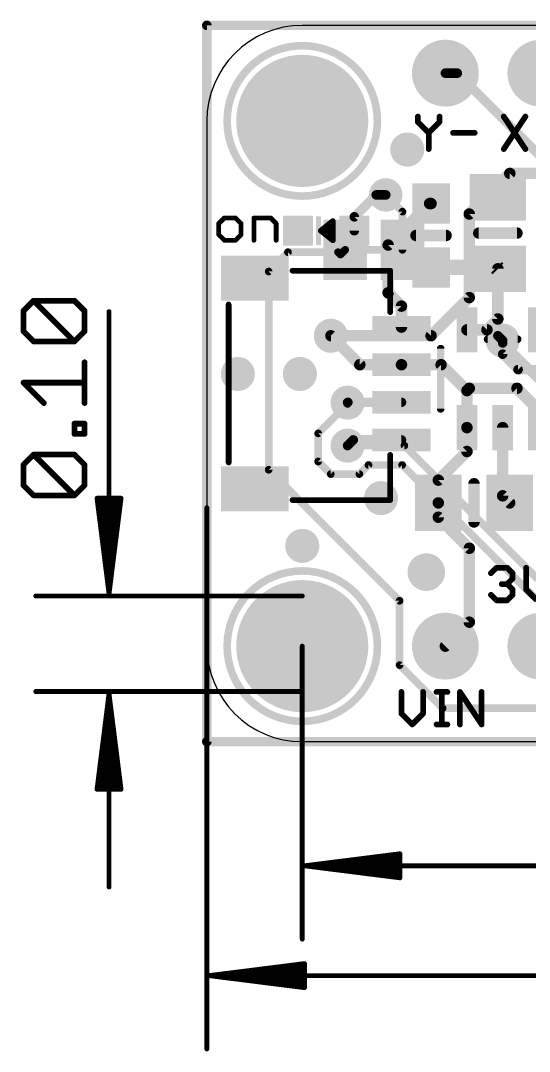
# Model space of a CAD drawing. Extents: x -5 to 35.5, y -8.2 to 19.2.
# Drawn here: x -4.96 to 8.59, y -8.24 to 19.18 of the extents above; entities that cross this region are included whole.
import ezdxf

# ---------------------------------------------------------------- set-up
doc = ezdxf.new("R2010")
doc.units = 0
for name, color, linetype in [('1', 12, 'CONTINUOUS'), ('16', 5, 'CONTINUOUS'), ('17', 110, 'CONTINUOUS'), ('18', 110, 'CONTINUOUS'), ('20', 53, 'CONTINUOUS'), ('21', 40, 'CONTINUOUS'), ('47', 253, 'CONTINUOUS')]:
    doc.layers.add(name, color=color, linetype=linetype)

# ---------------------------------------------------------------- blocks, each defined once
blk = doc.blocks.new('RECT')
blk.add_solid([(-0.5, -0.5), (0.5, -0.5), (-0.5, 0.5), (0.5, 0.5)])
blk = doc.blocks.new('PIE')
at = {"const_width": 0.5}
blk.add_lwpolyline([(0, -0.25, 1), (0, 0.25, 1), (0, -0.25)], format="xyb", dxfattribs=at)
blk = doc.blocks.new('ROUNDP')
at = {"const_width": 0.5}
blk.add_lwpolyline([(0, -0.25, 1), (0, 0.25, 1), (0, -0.25)], format="xyb", dxfattribs=at)
blk = doc.blocks.new('ROUNDV')
at = {"const_width": 0.5}
blk.add_lwpolyline([(0, -0.25, 1), (0, 0.25, 1), (0, -0.25)], format="xyb", dxfattribs=at)

msp = doc.modelspace()

# ---------------------------------------------------------------- linework, layer by layer
at = {"layer": '1'}
for points, const_width in [([(0, 19.05), (25.4, 19.05)], 0.254), ([(0, 0), (0, 19.05)], 0.254), ([(6.35, 17.78), (6.6675, 17.78)], 0.254), ([(10.16, 14.2875), (6.6675, 17.78)], 0.254), ([(4.5085, 14.5415), (3.925, 13.958)], 0.254), ([(4.5085, 14.5415), (4.7625, 14.5415)], 0.254), ([(5.93, 14.312), (4.826, 13.208)], 0.3048), ([(5.969, 14.312), (5.93, 14.312)], 0.3048), ([(3.925, 13.589), (3.925, 13.958)], 0.254), ([(4.826, 13.208), (4.826, 11.938)], 0.3048), ([(7.7105, 12.612), (5.969, 12.612)], 0.4064), ([(7.747, 12.5755), (7.7105, 12.612)], 0.4064), ([(7.747, 11.242), (7.747, 12.5755)], 0.3048), ([(7.747, 12.5755), (7.747, 10.795)], 0.254), ([(4.826, 11.938), (5.181, 11.583)], 0.3048), ([(5.181, 11.583), (5.181, 11.025)], 0.3048), ([(7.747, 11.242), (7.4571, 10.9521)], 0.3048), ([(6.924, 10.9521), (7.4571, 10.9521)], 0.3048), ([(4.072, 10.025), (3.302, 10.795)], 0.3048), ([(7.874, 10.668), (7.747, 10.795)], 0.254), ([(7.874, 10.3061), (7.874, 10.668)], 0.254), ([(8.2852, 9.8949), (7.874, 10.3061)], 0.254), ([(5.181, 10.025), (4.072, 10.025)], 0.3048), ([(5.181, 10.025), (6.236, 10.025)], 0.3048), ([(6.236, 10.025), (6.924, 9.337)], 0.3048), ([(8.8135, 9.8949), (8.2852, 9.8949)], 0.254), ([(6.985, 9.398), (6.924, 9.337)], 0.3048), ([(6.924, 9.337), (6.924, 8.3519)], 0.3048), ([(8.255, 9.398), (6.985, 9.398)], 0.3048), ([(8.824, 8.829), (8.255, 9.398)], 0.3048), ([(3.7545, 9.025), (3.7465, 9.017)], 0.254), ([(5.181, 9.025), (3.7545, 9.025)], 0.254), ([(6.924, 8.3519), (6.924, 7.7169)], 0.3048), ([(7.874, 8.3519), (7.874, 6.538)], 0.3048), ([(3.8975, 8.025), (3.7465, 7.874)], 0.254), ([(5.181, 8.025), (3.8975, 8.025)], 0.254), ([(6.924, 7.7169), (6.162, 6.9549)], 0.3048), ([(6.162, 6.9549), (6.162, 6.35)], 0.3048), ([(7.874, 6.538), (8.062, 6.35)], 0.3048), ([(6.162, 6.35), (6.162, 5.969)], 0.3048), ([(6.9875, 5.1435), (6.162, 5.969)], 0.3048), ([(6.9875, 5.1435), (6.9875, 3.1775)], 0.3048), ([(6.35, 2.54), (6.9875, 3.1775)], 0.3048), ([(25.4, 0), (0, 0)], 0.254)]:
    msp.add_lwpolyline(points, dxfattribs=dict(at, const_width=const_width))
for points, const_width in [([(0, 19.1135, 1), (0, 18.9865)], 0.127), ([(0.0635, 19.05, 1), (-0.0635, 19.05)], 0.127), ([(6.35, 17.8435, 1), (6.35, 17.7165)], 0.127), ([(6.7124, 17.8249, 1), (6.6226, 17.7351)], 0.127), ([(6.6675, 17.7165, 1), (6.6675, 17.8435)], 0.127), ([(4.5085, 14.605, 1), (4.5085, 14.478)], 0.127), ([(4.5534, 14.4966, 1), (4.4636, 14.5864)], 0.127), ([(4.7625, 14.478, 1), (4.7625, 14.605)], 0.127), ([(5.93, 14.3882, 1), (5.93, 14.2358)], 0.1524), ([(5.9839, 14.2581, 1), (5.8761, 14.3659)], 0.1524), ([(5.969, 14.2358, 1), (5.969, 14.3882)], 0.1524), ([(3.9885, 13.958, 1), (3.8615, 13.958)], 0.127), ([(3.8801, 14.0029, 1), (3.9699, 13.9131)], 0.127), ([(3.8615, 13.589, 1), (3.9885, 13.589)], 0.127), ([(4.9022, 13.208, 1), (4.7498, 13.208)], 0.1524), ([(4.7721, 13.2619, 1), (4.8799, 13.1541)], 0.1524), ([(5.969, 12.7136, 1), (5.969, 12.5104)], 0.2032), ([(7.7823, 12.6838, 1), (7.6387, 12.5402)], 0.2032), ([(7.6752, 12.5037, 1), (7.8188, 12.6473)], 0.2032), ([(7.8232, 12.5755, 1), (7.6708, 12.5755)], 0.1524), ([(7.7105, 12.5104, 1), (7.7105, 12.7136)], 0.2032), ([(7.8105, 12.5755, 1), (7.6835, 12.5755)], 0.127), ([(4.8799, 11.9919, 1), (4.7721, 11.8841)], 0.1524), ([(4.7498, 11.938, 1), (4.9022, 11.938)], 0.1524), ([(5.2572, 11.583, 1), (5.1048, 11.583)], 0.1524), ([(5.1271, 11.5291, 1), (5.2349, 11.6369)], 0.1524), ([(7.6708, 11.242, 1), (7.8232, 11.242)], 0.1524), ([(7.8009, 11.1881, 1), (7.6931, 11.2959)], 0.1524), ([(5.1048, 11.025, 1), (5.2572, 11.025)], 0.1524), ([(6.924, 11.0283, 1), (6.924, 10.8759)], 0.1524), ([(7.4032, 11.006, 1), (7.511, 10.8982)], 0.1524), ([(7.4571, 10.8759, 1), (7.4571, 11.0283)], 0.1524), ([(3.3559, 10.8489, 1), (3.2481, 10.7411)], 0.1524), ([(7.7919, 10.8399, 1), (7.7021, 10.7501)], 0.127), ([(7.6835, 10.795, 1), (7.8105, 10.795)], 0.127), ([(7.9375, 10.668, 1), (7.8105, 10.668)], 0.127), ([(7.8291, 10.6231, 1), (7.9189, 10.7129)], 0.127), ([(7.9189, 10.351, 1), (7.8291, 10.2612)], 0.127), ([(4.072, 10.1012, 1), (4.072, 9.9488)], 0.1524), ([(4.0181, 9.9711, 1), (4.1259, 10.0789)], 0.1524), ([(5.181, 10.1012, 1), (5.181, 9.9488)], 0.1524), ([(5.181, 9.9488, 1), (5.181, 10.1012)], 0.1524), ([(6.2899, 10.0789, 1), (6.1821, 9.9711)], 0.1524), ([(6.236, 9.9488, 1), (6.236, 10.1012)], 0.1524), ([(7.8105, 10.3061, 1), (7.9375, 10.3061)], 0.127), ([(8.2852, 9.9584, 1), (8.2852, 9.8314)], 0.127), ([(8.2403, 9.85, 1), (8.3301, 9.9398)], 0.127), ([(7.0002, 9.337, 1), (6.8478, 9.337)], 0.1524), ([(6.8701, 9.3909, 1), (6.9779, 9.2831)], 0.1524), ([(6.8701, 9.2831, 1), (6.9779, 9.3909)], 0.1524), ([(6.985, 9.4742, 1), (6.985, 9.3218)], 0.1524), ([(7.0389, 9.3441, 1), (6.9311, 9.4519)], 0.1524), ([(8.3089, 9.4519, 1), (8.2011, 9.3441)], 0.1524), ([(8.255, 9.3218, 1), (8.255, 9.4742)], 0.1524), ([(3.7016, 9.0619, 1), (3.7914, 8.9721)], 0.127), ([(3.7545, 9.0885, 1), (3.7545, 8.9615)], 0.127), ([(3.7994, 8.9801, 1), (3.7096, 9.0699)], 0.127), ([(5.181, 8.9615, 1), (5.181, 9.0885)], 0.127), ([(7.0002, 8.3519, 1), (6.8478, 8.3519)], 0.1524), ([(7.9502, 8.3519, 1), (7.7978, 8.3519)], 0.1524), ([(6.8478, 8.3519, 1), (7.0002, 8.3519)], 0.1524), ([(3.7016, 7.9189, 1), (3.7914, 7.8291)], 0.127), ([(3.8975, 8.0885, 1), (3.8975, 7.9615)], 0.127), ([(3.9424, 7.9801, 1), (3.8526, 8.0699)], 0.127), ([(5.181, 7.9615, 1), (5.181, 8.0885)], 0.127), ([(6.8478, 7.7169, 1), (7.0002, 7.7169)], 0.1524), ([(6.9779, 7.663, 1), (6.8701, 7.7708)], 0.1524), ([(6.2382, 6.9549, 1), (6.0858, 6.9549)], 0.1524), ([(6.1081, 7.0088, 1), (6.2159, 6.901)], 0.1524), ([(7.9279, 6.5919, 1), (7.8201, 6.4841)], 0.1524), ([(7.7978, 6.538, 1), (7.9502, 6.538)], 0.1524), ([(6.2382, 6.35, 1), (6.0858, 6.35)], 0.1524), ([(6.0858, 6.35, 1), (6.2382, 6.35)], 0.1524), ([(8.0081, 6.2961, 1), (8.1159, 6.4039)], 0.1524), ([(6.2159, 6.0229, 1), (6.1081, 5.9151)], 0.1524), ([(6.0858, 5.969, 1), (6.2382, 5.969)], 0.1524), ([(7.0637, 5.1435, 1), (6.9113, 5.1435)], 0.1524), ([(6.9336, 5.0896, 1), (7.0414, 5.1974)], 0.1524), ([(7.0414, 3.1236, 1), (6.9336, 3.2314)], 0.1524), ([(6.9113, 3.1775, 1), (7.0637, 3.1775)], 0.1524), ([(6.2961, 2.5939, 1), (6.4039, 2.4861)], 0.1524), ([(0, 0.0635, 1), (0, -0.0635)], 0.127), ([(-0.0635, 0, 1), (0.0635, 0)], 0.127)]:
    msp.add_lwpolyline(points, format="xyb", dxfattribs=dict(at, const_width=const_width))
at = {"layer": '16'}
for points, const_width in [([(0, 19.05), (25.4, 19.05)], 0.254), ([(0, 0), (0, 19.05)], 0.254), ([(8.0645, 15.113), (6.985, 14.0335)], 0.3048), ([(18.7317, 15.113), (8.0645, 15.113)], 0.3048), ([(4.7625, 14.5415), (5.207, 14.097)], 0.2032), ([(5.207, 14.097), (5.207, 13.081)], 0.2032), ([(6.985, 14.0335), (6.985, 11.811)], 0.3048), ([(3.683, 13.081), (3.556, 12.954)], 0.2032), ([(1.647, 12.5055), (2.159, 13.0175)], 0.2032), ([(2.159, 13.0175), (3.4925, 13.0175)], 0.2032), ([(3.4925, 13.0175), (3.556, 12.954)], 0.2032), ([(1.647, 7.2314), (1.647, 12.5055)], 0.2032), ([(6.985, 11.811), (5.969, 10.795)], 0.3048), ([(5.969, 10.795), (3.302, 10.795)], 0.3048), ([(7.874, 10.668), (7.874, 10.6045)], 0.254), ([(9.271, 9.2075), (7.874, 10.6045)], 0.254), ([(3.7465, 8.9819), (2.9631, 8.1985)], 0.2032), ([(3.7465, 9.017), (3.7465, 8.9819)], 0.2032), ([(2.9631, 8.1985), (2.9631, 7.4509)], 0.2032), ([(3.7465, 7.874), (5.2578, 7.874)], 0.2032), ([(8.8138, 4.318), (5.2578, 7.874)], 0.2032), ([(2.9631, 7.4509), (3.298, 7.116)], 0.2032), ([(4.0605, 7.116), (4.3025, 7.358)], 0.2032), ([(4.3025, 7.358), (5.199, 7.358)], 0.2032), ([(5.199, 7.358), (8.6995, 3.8576)], 0.2032), ([(5.1308, 3.7476), (1.647, 7.2314)], 0.2032), ([(3.298, 7.116), (4.0605, 7.116)], 0.2032), ([(5.1308, 2.035), (5.1308, 3.7476)], 0.2032), ([(5.1308, 2.035), (6.2768, 0.889)], 0.2032), ([(6.2768, 0.889), (16.637, 0.889)], 0.2032), ([(25.4, 0), (0, 0)], 0.254)]:
    msp.add_lwpolyline(points, dxfattribs=dict(at, const_width=const_width))
for points, const_width in [([(0, 19.1135, 1), (0, 18.9865)], 0.127), ([(0.0635, 19.05, 1), (-0.0635, 19.05)], 0.127), ([(8.0645, 15.1892, 1), (8.0645, 15.0368)], 0.1524), ([(8.1184, 15.0591, 1), (8.0106, 15.1669)], 0.1524), ([(4.7984, 14.5774, 1), (4.7266, 14.5056)], 0.1016), ([(5.2578, 14.097, 1), (5.1562, 14.097)], 0.1016), ([(5.1711, 14.0611, 1), (5.2429, 14.1329)], 0.1016), ([(7.0612, 14.0335, 1), (6.9088, 14.0335)], 0.1524), ([(6.9311, 14.0874, 1), (7.0389, 13.9796)], 0.1524), ([(3.7189, 13.0451, 1), (3.6471, 13.1169)], 0.1016), ([(2.159, 13.0683, 1), (2.159, 12.9667)], 0.1016), ([(2.1949, 12.9816, 1), (2.1231, 13.0534)], 0.1016), ([(3.5284, 13.0534, 1), (3.4566, 12.9816)], 0.1016), ([(3.4925, 12.9667, 1), (3.4925, 13.0683)], 0.1016), ([(3.5201, 12.9899, 1), (3.5919, 12.9181)], 0.1016), ([(3.5201, 12.9181, 1), (3.5919, 12.9899)], 0.1016), ([(5.1562, 13.081, 1), (5.2578, 13.081)], 0.1016), ([(1.6978, 12.5055, 1), (1.5962, 12.5055)], 0.1016), ([(1.6111, 12.5414, 1), (1.6829, 12.4696)], 0.1016), ([(6.9088, 11.811, 1), (7.0612, 11.811)], 0.1524), ([(7.0389, 11.7571, 1), (6.9311, 11.8649)], 0.1524), ([(3.302, 10.8712, 1), (3.302, 10.7188)], 0.1524), ([(5.9151, 10.8489, 1), (6.0229, 10.7411)], 0.1524), ([(5.969, 10.7188, 1), (5.969, 10.8712)], 0.1524), ([(7.9375, 10.668, 1), (7.8105, 10.668)], 0.127), ([(7.9189, 10.6494, 1), (7.8291, 10.5596)], 0.127), ([(7.8105, 10.6045, 1), (7.9375, 10.6045)], 0.127), ([(3.7973, 9.017, 1), (3.6957, 9.017)], 0.1016), ([(3.7824, 8.946, 1), (3.7106, 9.0178)], 0.1016), ([(3.6957, 8.9819, 1), (3.7973, 8.9819)], 0.1016), ([(3.0139, 8.1985, 1), (2.9123, 8.1985)], 0.1016), ([(2.9272, 8.2344, 1), (2.999, 8.1626)], 0.1016), ([(3.7465, 7.9248, 1), (3.7465, 7.8232)], 0.1016), ([(5.2937, 7.9099, 1), (5.2219, 7.8381)], 0.1016), ([(5.2578, 7.8232, 1), (5.2578, 7.9248)], 0.1016), ([(2.999, 7.4868, 1), (2.9272, 7.415)], 0.1016), ([(2.9123, 7.4509, 1), (3.0139, 7.4509)], 0.1016), ([(4.3025, 7.4088, 1), (4.3025, 7.3072)], 0.1016), ([(4.3384, 7.3221, 1), (4.2666, 7.394)], 0.1016), ([(5.235, 7.394, 1), (5.1631, 7.3221)], 0.1016), ([(5.199, 7.3072, 1), (5.199, 7.4088)], 0.1016), ([(1.6829, 7.2673, 1), (1.6111, 7.1955)], 0.1016), ([(1.5962, 7.2314, 1), (1.6978, 7.2314)], 0.1016), ([(3.298, 7.1668, 1), (3.298, 7.0652)], 0.1016), ([(3.2621, 7.0801, 1), (3.3339, 7.1519)], 0.1016), ([(4.0246, 7.1519, 1), (4.0964, 7.0801)], 0.1016), ([(4.0605, 7.0652, 1), (4.0605, 7.1668)], 0.1016), ([(5.1816, 3.7476, 1), (5.08, 3.7476)], 0.1016), ([(5.0949, 3.7117, 1), (5.1667, 3.7835)], 0.1016), ([(5.1667, 2.0709, 1), (5.0949, 1.9991)], 0.1016), ([(5.08, 2.035, 1), (5.1816, 2.035)], 0.1016), ([(6.2768, 0.9398, 1), (6.2768, 0.8382)], 0.1016), ([(6.2409, 0.8531, 1), (6.3127, 0.9249)], 0.1016), ([(0, 0.0635, 1), (0, -0.0635)], 0.127), ([(-0.0635, 0, 1), (0.0635, 0)], 0.127)]:
    msp.add_lwpolyline(points, format="xyb", dxfattribs=dict(at, const_width=const_width))
at = {"layer": '20'}
for p, q in [((22.86, 19.05), (2.54, 19.05)), ((0, 16.51), (0, 2.54)), ((2.54, 0), (22.86, 0))]:
    msp.add_line(p, q, dxfattribs=at)
for centre, start, end in [((2.54, 16.51), 90, 180), ((2.54, 2.54), 180, 270)]:
    msp.add_arc(centre, 2.54, start, end, dxfattribs=at)
at = {"layer": '21'}
for points, const_width in [([(2.54, 14.51, 1), (2.54, 18.51, 1), (2.54, 14.51)], 0.2032), ([(5.6446, 16.5079, 1), (5.5907, 16.454)], 0.0762), ([(5.6558, 16.625, 1), (5.5796, 16.625)], 0.0762), ([(5.5796, 16.481, 1), (5.6558, 16.481)], 0.0762), ([(6.232, 16.625, 1), (6.1558, 16.625)], 0.0762), ([(6.1558, 16.481, 1), (6.232, 16.481)], 0.0762), ([(6.2208, 16.454, 1), (6.167, 16.5079)], 0.0762), ([(7.9354, 16.6462, 1), (7.872, 16.6039)], 0.0762), ([(8.5116, 16.6039, 1), (8.4482, 16.6462)], 0.0762), ([(5.9439, 16.1929, 1), (5.8677, 16.1929)], 0.0762), ([(5.8789, 16.2198, 1), (5.9327, 16.1659)], 0.0762), ([(5.8789, 16.1659, 1), (5.9327, 16.2198)], 0.0762), ([(6.5532, 16.231, 1), (6.5532, 16.1548)], 0.0762), ([(7.1294, 16.1548, 1), (7.1294, 16.231)], 0.0762), ([(5.8677, 15.7607, 1), (5.9439, 15.7607)], 0.0762), ([(7.872, 15.7818, 1), (7.9354, 15.7396)], 0.0762), ([(8.4482, 15.7396, 1), (8.5116, 15.7818)], 0.0762), ([(0.4658, 13.9599, 1), (0.4658, 13.8964)], 0.0635), ([(0.4882, 13.9057, 1), (0.4433, 13.9506)], 0.0635), ([(0.7848, 13.9506, 1), (0.7399, 13.9057)], 0.0635), ([(0.7624, 13.8964, 1), (0.7624, 13.9599)], 0.0635), ([(1.253, 13.9599, 1), (1.253, 13.8964)], 0.0635), ([(1.2848, 13.9282, 1), (1.2213, 13.9282)], 0.0635), ([(1.7203, 13.9506, 1), (1.6754, 13.9057)], 0.0635), ([(1.6979, 13.8964, 1), (1.6979, 13.9599)], 0.0635), ([(0.3493, 13.7799, 1), (0.2858, 13.7799)], 0.0635), ([(0.295, 13.8023, 1), (0.34, 13.7574)], 0.0635), ([(0.9424, 13.7799, 1), (0.8789, 13.7799)], 0.0635), ([(0.8882, 13.7574, 1), (0.9331, 13.8023)], 0.0635), ([(1.8779, 13.7799, 1), (1.8144, 13.7799)], 0.0635), ([(1.8237, 13.7574, 1), (1.8686, 13.8023)], 0.0635), ([(3.1941, 13.7541, 1), (3.1941, 13.6779)], 0.0762), ([(3.3909, 13.843, 1), (3.3147, 13.843)], 0.0762), ([(3.3766, 13.8132, 1), (3.329, 13.8728)], 0.0762), ([(3.3528, 13.6779, 1), (3.3528, 13.7541)], 0.0762), ([(0.34, 13.5057, 1), (0.295, 13.4608)], 0.0635), ([(0.2858, 13.4833, 1), (0.3493, 13.4833)], 0.0635), ([(0.8789, 13.4833, 1), (0.9424, 13.4833)], 0.0635), ([(0.9331, 13.4608, 1), (0.8882, 13.5057)], 0.0635), ([(3.0591, 13.6188, 1), (3.0115, 13.5592)], 0.0762), ([(3.0115, 13.6188, 1), (3.0591, 13.5592)], 0.0762), ([(3.0671, 13.6017, 1), (3.0671, 13.5255)], 0.0762), ([(3.2576, 13.4493, 1), (3.2576, 13.3731)], 0.0762), ([(3.3528, 13.5255, 1), (3.3528, 13.6017)], 0.0762), ([(3.3528, 13.3731, 1), (3.3528, 13.4493)], 0.0762), ([(5.569, 13.5382, 1), (5.569, 13.3858)], 0.1524), ([(6.369, 13.3858, 1), (6.369, 13.5382)], 0.1524), ([(7.239, 13.6017, 1), (7.239, 13.4493)], 0.1524), ([(8.255, 13.4493, 1), (8.255, 13.6017)], 0.1524), ([(0.4658, 13.3668, 1), (0.4658, 13.3033)], 0.0635), ([(0.4433, 13.3125, 1), (0.4882, 13.3575)], 0.0635), ([(0.7399, 13.3575, 1), (0.7848, 13.3125)], 0.0635), ([(0.7624, 13.3033, 1), (0.7624, 13.3668)], 0.0635), ([(1.2213, 13.335, 1), (1.2848, 13.335)], 0.0635), ([(1.8144, 13.335, 1), (1.8779, 13.335)], 0.0635), ([(3.3147, 13.335, 1), (3.3909, 13.335)], 0.0762), ([(3.329, 13.3052, 1), (3.3766, 13.3648)], 0.0762), ([(2.281, 12.5631, 1), (2.281, 12.4869)], 0.0762), ([(4.9191, 12.525, 1), (4.8429, 12.525)], 0.0762), ([(4.881, 12.4869, 1), (4.881, 12.5631)], 0.0762), ([(0.6191, 11.625, 1), (0.5429, 11.625)], 0.0762), ([(4.8429, 11.425, 1), (4.9191, 11.425)], 0.0762), ([(7.474, 10.7528, 1), (7.474, 10.6512)], 0.1016), ([(8.274, 10.6512, 1), (8.274, 10.7528)], 0.1016), ([(6.2748, 10.452, 1), (6.1732, 10.452)], 0.1016), ([(6.1732, 8.852, 1), (6.2748, 8.852)], 0.1016), ([(4.9191, 7.625, 1), (4.8429, 7.625)], 0.0762), ([(0.5429, 7.425, 1), (0.6191, 7.425)], 0.0762), ([(7.1882, 6.858, 1), (7.0358, 6.858)], 0.1524), ([(2.281, 6.4631, 1), (2.281, 6.3869)], 0.0762), ([(4.8429, 6.425, 1), (4.9191, 6.425)], 0.0762), ([(4.881, 6.3869, 1), (4.881, 6.4631)], 0.0762), ([(7.0358, 5.842, 1), (7.1882, 5.842)], 0.1524), ([(7.707, 4.6616, 1), (7.707, 4.5854)], 0.0762), ([(7.7339, 4.5966, 1), (7.68, 4.6505)], 0.0762), ([(8.022, 4.6505, 1), (7.9681, 4.5966)], 0.0762), ([(7.9951, 4.5854, 1), (7.9951, 4.6616)], 0.0762), ([(8.5365, 4.6235, 1), (8.4603, 4.6235)], 0.0762), ([(2.54, 0.54, 1), (2.54, 4.54, 1), (2.54, 0.54)], 0.2032), ([(7.536, 4.5064, 1), (7.5899, 4.4525)], 0.0762), ([(8.1772, 4.4795, 1), (8.101, 4.4795)], 0.0762), ([(8.1122, 4.4525, 1), (8.1661, 4.5064)], 0.0762), ([(8.1661, 4.3085, 1), (8.1122, 4.3624)], 0.0762), ([(7.851, 4.2295, 1), (7.851, 4.1533)], 0.0762), ([(8.022, 4.2183, 1), (7.9681, 4.1644)], 0.0762), ([(7.9681, 4.2183, 1), (8.022, 4.1644)], 0.0762), ([(7.9951, 4.1533, 1), (7.9951, 4.2295)], 0.0762), ([(8.101, 4.3354, 1), (8.1772, 4.3354)], 0.0762), ([(8.1772, 4.0473, 1), (8.101, 4.0473)], 0.0762), ([(8.1122, 4.0204, 1), (8.1661, 4.0743)], 0.0762), ([(8.5254, 4.0743, 1), (8.4715, 4.0204)], 0.0762), ([(7.5899, 3.9302, 1), (7.536, 3.8763)], 0.0762), ([(8.101, 3.9033, 1), (8.1772, 3.9033)], 0.0762), ([(8.1661, 3.8763, 1), (8.1122, 3.9302)], 0.0762), ([(8.4603, 4.0473, 1), (8.5365, 4.0473)], 0.0762), ([(7.707, 3.7973, 1), (7.707, 3.7211)], 0.0762), ([(7.68, 3.7323, 1), (7.7339, 3.7861)], 0.0762), ([(7.9681, 3.7861, 1), (8.022, 3.7323)], 0.0762), ([(7.9951, 3.7211, 1), (7.9951, 3.7973)], 0.0762), ([(5.2169, 1.3215, 1), (5.1407, 1.3215)], 0.0762), ([(5.7932, 1.3215, 1), (5.717, 1.3215)], 0.0762), ([(6.1144, 1.3596, 1), (6.1144, 1.2834)], 0.0762), ([(6.2965, 1.3215, 1), (6.2203, 1.3215)], 0.0762), ([(6.4025, 1.2834, 1), (6.4025, 1.3596)], 0.0762), ([(6.7697, 1.3427, 1), (6.7063, 1.3004)], 0.0762), ([(6.7761, 1.3215, 1), (6.6999, 1.3215)], 0.0762), ([(7.3524, 1.3215, 1), (7.2762, 1.3215)], 0.0762), ([(5.2058, 0.7723, 1), (5.1519, 0.7184)], 0.0762), ([(5.1407, 0.7453, 1), (5.2169, 0.7453)], 0.0762), ([(5.717, 0.7453, 1), (5.7932, 0.7453)], 0.0762), ([(5.782, 0.7184, 1), (5.7281, 0.7723)], 0.0762), ([(5.44, 0.4841, 1), (5.4939, 0.4303)], 0.0762), ([(5.44, 0.4303, 1), (5.4939, 0.4841)], 0.0762), ([(6.1144, 0.4953, 1), (6.1144, 0.4191)], 0.0762), ([(6.2203, 0.4572, 1), (6.2965, 0.4572)], 0.0762), ([(6.4025, 0.4191, 1), (6.4025, 0.4953)], 0.0762), ([(6.6999, 0.4572, 1), (6.7761, 0.4572)], 0.0762), ([(7.2762, 0.4572, 1), (7.3524, 0.4572)], 0.0762), ([(7.2826, 0.4361, 1), (7.346, 0.4783)], 0.0762)]:
    msp.add_lwpolyline(points, format="xyb", dxfattribs=dict(at, const_width=const_width))
for points, const_width in [([(5.6177, 16.625), (5.6177, 16.481)], 0.1524), ([(5.6177, 16.481), (5.9058, 16.1929)], 0.1524), ([(5.9058, 16.1929), (6.1939, 16.481)], 0.1524), ([(6.1939, 16.481), (6.1939, 16.625)], 0.1524), ([(7.9037, 16.625), (8.4799, 15.7607)], 0.1524), ([(8.4799, 16.625), (7.9037, 15.7607)], 0.1524), ([(5.9058, 16.1929), (5.9058, 15.7607)], 0.1524), ([(6.5532, 16.1929), (7.1294, 16.1929)], 0.1524), ([(0.4658, 13.9282), (0.3175, 13.7799)], 0.127), ([(0.7624, 13.9282), (0.4658, 13.9282)], 0.127), ([(0.9107, 13.7799), (0.7624, 13.9282)], 0.127), ([(1.253, 13.335), (1.253, 13.9282)], 0.127), ([(1.253, 13.9282), (1.6979, 13.9282)], 0.127), ([(1.6979, 13.9282), (1.8462, 13.7799)], 0.127), ([(0.3175, 13.7799), (0.3175, 13.4833)], 0.127), ([(0.9107, 13.4833), (0.9107, 13.7799)], 0.127), ([(1.8462, 13.7799), (1.8462, 13.335)], 0.127), ([(3.3528, 13.843), (3.0353, 13.589)], 0.1524), ([(3.1941, 13.716), (3.3528, 13.716)], 0.1524), ([(3.3528, 13.335), (3.3528, 13.843)], 0.1524), ([(0.3175, 13.4833), (0.4658, 13.335)], 0.127), ([(0.7624, 13.335), (0.9107, 13.4833)], 0.127), ([(3.0353, 13.589), (3.3528, 13.335)], 0.1524), ([(3.0671, 13.5636), (3.3528, 13.5636)], 0.1524), ([(3.2576, 13.4112), (3.3528, 13.4112)], 0.1524), ([(5.569, 13.462), (6.369, 13.462)], 0.3048), ([(7.239, 13.5255), (8.255, 13.5255)], 0.3048), ([(0.4658, 13.335), (0.7624, 13.335)], 0.127), ([(2.281, 12.525), (4.881, 12.525)], 0.1524), ([(4.881, 12.525), (4.881, 11.425)], 0.1524), ([(0.581, 11.625), (0.581, 7.425)], 0.1524), ([(7.474, 10.702), (8.274, 10.702)], 0.2032), ([(6.224, 10.452), (6.224, 8.852)], 0.2032), ([(4.881, 7.625), (4.881, 6.425)], 0.1524), ([(7.112, 6.858), (7.112, 5.842)], 0.3048), ([(4.881, 6.425), (2.281, 6.425)], 0.1524), ([(7.5629, 4.4795), (7.707, 4.6235)], 0.1524), ([(7.707, 4.6235), (7.9951, 4.6235)], 0.1524), ([(7.9951, 4.6235), (8.1391, 4.4795)], 0.1524), ([(8.4984, 4.6235), (8.4984, 4.0473)], 0.1524), ([(8.1391, 4.3354), (7.9951, 4.1914)], 0.1524), ([(8.1391, 4.4795), (8.1391, 4.3354)], 0.1524), ([(7.9951, 4.1914), (7.851, 4.1914)], 0.1524), ([(7.9951, 4.1914), (8.1391, 4.0473)], 0.1524), ([(8.1391, 4.0473), (8.1391, 3.9033)], 0.1524), ([(8.4984, 4.0473), (8.7866, 3.7592)], 0.1524), ([(7.707, 3.7592), (7.5629, 3.9033)], 0.1524), ([(8.1391, 3.9033), (7.9951, 3.7592)], 0.1524), ([(7.9951, 3.7592), (7.707, 3.7592)], 0.1524), ([(5.1788, 1.3215), (5.1788, 0.7453)], 0.1524), ([(5.7551, 0.7453), (5.7551, 1.3215)], 0.1524), ([(6.1144, 1.3215), (6.4025, 1.3215)], 0.1524), ([(6.2584, 0.4572), (6.2584, 1.3215)], 0.1524), ([(6.738, 0.4572), (6.738, 1.3215)], 0.1524), ([(6.738, 1.3215), (7.3143, 0.4572)], 0.1524), ([(7.3143, 0.4572), (7.3143, 1.3215)], 0.1524), ([(5.1788, 0.7453), (5.467, 0.4572)], 0.1524), ([(5.467, 0.4572), (5.7551, 0.7453)], 0.1524), ([(6.1144, 0.4572), (6.4025, 0.4572)], 0.1524)]:
    msp.add_lwpolyline(points, dxfattribs=dict(at, const_width=const_width))
at = {"layer": '47'}
for points, const_width in [([(-4.8812, 11.4561), (-4.61, 11.7272)], 0.1524), ([(-4.61, 11.7272), (-3.5254, 11.7272)], 0.1524), ([(-3.5254, 10.6426), (-4.61, 11.7272)], 0.1524), ([(-3.5254, 11.7272), (-3.2542, 11.4561)], 0.1524), ([(-4.8812, 10.9138), (-4.8812, 11.4561)], 0.1524), ([(-3.2542, 11.4561), (-3.2542, 10.9138)], 0.1524), ([(-2.6035, 3.9385), (-2.6035, 11.4363)], 0.13), ([(-4.61, 10.6426), (-4.8812, 10.9138)], 0.1524), ([(-3.2542, 10.9138), (-3.5254, 10.6426)], 0.1524), ([(-3.5254, 10.6426), (-4.61, 10.6426)], 0.1524), ([(-3.2542, 9.0054), (-3.2542, 10.0901)], 0.1524), ([(-4.3389, 9.0054), (-4.8812, 9.5478)], 0.1524), ([(-4.8812, 9.5478), (-3.2542, 9.5478)], 0.1524), ([(-3.5254, 8.1869), (-3.5254, 8.458)], 0.1524), ([(-3.5254, 8.458), (-3.2542, 8.458)], 0.1524), ([(-3.2542, 8.458), (-3.2542, 8.1869)], 0.1524), ([(-3.2542, 8.1869), (-3.5254, 8.1869)], 0.1524), ([(-4.8812, 7.3632), (-4.61, 7.6344)], 0.1524), ([(-4.61, 7.6344), (-3.5254, 7.6344)], 0.1524), ([(-3.5254, 6.5497), (-4.61, 7.6344)], 0.1524), ([(-3.5254, 7.6344), (-3.2542, 7.3632)], 0.1524), ([(-4.8812, 6.8209), (-4.8812, 7.3632)], 0.1524), ([(-3.2542, 7.3632), (-3.2542, 6.8209)], 0.1524), ([(-4.61, 6.5497), (-4.8812, 6.8209)], 0.1524), ([(-3.2542, 6.8209), (-3.5254, 6.5497)], 0.1524), ([(-3.5254, 6.5497), (-4.61, 6.5497)], 0.1524), ([(-2.6035, 3.9385), (-2.9227, 6.4735)], 0.13), ([(-2.9227, 6.4735), (-2.2843, 6.4735)], 0.13), ([(-2.6035, 3.9385), (-2.8635, 6.4735)], 0.13), ([(-2.6035, 3.9385), (-2.7335, 6.4735)], 0.13), ([(-2.2843, 6.4735), (-2.6035, 3.9385)], 0.13), ([(-2.4735, 6.4735), (-2.6035, 3.9385)], 0.13), ([(-2.3435, 6.4735), (-2.6035, 3.9385)], 0.13), ([(0, 6.223), (0, -8.173)], 0.13), ([(2.54, 3.8735), (-4.5535, 3.8735)], 0.13), ([(2.54, 2.54), (2.54, -5.252)], 0.13), ([(2.4765, 1.3335), (-4.5535, 1.3335)], 0.13), ([(-2.6035, 1.2685), (-2.9227, -1.2665)], 0.13), ([(-2.6035, 1.2685), (-2.8635, -1.2665)], 0.13), ([(-2.6035, 1.2685), (-2.7335, -1.2665)], 0.13), ([(-2.6035, 1.2685), (-2.6035, -3.8665)], 0.13), ([(-2.2843, -1.2665), (-2.6035, 1.2685)], 0.13), ([(-2.4735, -1.2665), (-2.6035, 1.2685)], 0.13), ([(-2.3435, -1.2665), (-2.6035, 1.2685)], 0.13), ([(-2.9227, -1.2665), (-2.2843, -1.2665)], 0.13), ([(2.605, -3.302), (5.14, -2.9828)], 0.13), ([(2.605, -3.302), (5.14, -3.042)], 0.13), ([(5.14, -2.9828), (5.14, -3.6212)], 0.13), ([(2.605, -3.302), (5.14, -3.172)], 0.13), ([(22.795, -3.302), (2.605, -3.302)], 0.13), ([(5.14, -3.6212), (2.605, -3.302)], 0.13), ([(5.14, -3.432), (2.605, -3.302)], 0.13), ([(5.14, -3.562), (2.605, -3.302)], 0.13), ([(0.065, -6.223), (2.6, -5.9038)], 0.13), ([(0.065, -6.223), (2.6, -5.963)], 0.13), ([(0.065, -6.223), (2.6, -6.093)], 0.13), ([(2.6, -5.9038), (2.6, -6.5422)], 0.13), ([(25.335, -6.223), (0.065, -6.223)], 0.13), ([(2.6, -6.5422), (0.065, -6.223)], 0.13), ([(2.6, -6.353), (0.065, -6.223)], 0.13), ([(2.6, -6.483), (0.065, -6.223)], 0.13)]:
    msp.add_lwpolyline(points, dxfattribs=dict(at, const_width=const_width))
for points, const_width in [([(-4.5831, 11.7542, 1), (-4.637, 11.7003)], 0.0762), ([(-4.61, 11.7653, 1), (-4.61, 11.6891)], 0.0762), ([(-4.5831, 11.7003, 1), (-4.637, 11.7542)], 0.0762), ([(-3.4984, 11.7542, 1), (-3.5523, 11.7003)], 0.0762), ([(-3.5254, 11.6891, 1), (-3.5254, 11.7653)], 0.0762), ([(-4.8431, 11.4561, 1), (-4.9193, 11.4561)], 0.0762), ([(-4.9081, 11.483, 1), (-4.8542, 11.4291)], 0.0762), ([(-3.2161, 11.4561, 1), (-3.2923, 11.4561)], 0.0762), ([(-3.2811, 11.4291, 1), (-3.2273, 11.483)], 0.0762), ([(-2.571, 11.4363, 1), (-2.636, 11.4363)], 0.065), ([(-4.8542, 10.9407, 1), (-4.9081, 10.8868)], 0.0762), ([(-3.2273, 10.8868, 1), (-3.2811, 10.9407)], 0.0762), ([(-4.9193, 10.9138, 1), (-4.8431, 10.9138)], 0.0762), ([(-4.61, 10.6807, 1), (-4.61, 10.6045)], 0.0762), ([(-4.637, 10.6156, 1), (-4.5831, 10.6695)], 0.0762), ([(-3.5523, 10.6695, 1), (-3.4984, 10.6156)], 0.0762), ([(-3.5523, 10.6156, 1), (-3.4984, 10.6695)], 0.0762), ([(-3.5254, 10.6045, 1), (-3.5254, 10.6807)], 0.0762), ([(-3.2923, 10.9138, 1), (-3.2161, 10.9138)], 0.0762), ([(-3.2161, 10.0901, 1), (-3.2923, 10.0901)], 0.0762), ([(-4.8542, 9.5747, 1), (-4.9081, 9.5208)], 0.0762), ([(-4.8812, 9.5859, 1), (-4.8812, 9.5097)], 0.0762), ([(-3.2542, 9.5097, 1), (-3.2542, 9.5859)], 0.0762), ([(-4.3658, 8.9785, 1), (-4.3119, 9.0324)], 0.0762), ([(-3.2923, 9.0054, 1), (-3.2161, 9.0054)], 0.0762), ([(-3.4873, 8.458, 1), (-3.5635, 8.458)], 0.0762), ([(-3.5254, 8.4961, 1), (-3.5254, 8.4199)], 0.0762), ([(-3.2161, 8.458, 1), (-3.2923, 8.458)], 0.0762), ([(-3.2542, 8.4199, 1), (-3.2542, 8.4961)], 0.0762), ([(-3.5254, 8.225, 1), (-3.5254, 8.1488)], 0.0762), ([(-3.5635, 8.1869, 1), (-3.4873, 8.1869)], 0.0762), ([(-3.2923, 8.1869, 1), (-3.2161, 8.1869)], 0.0762), ([(-3.2542, 8.1488, 1), (-3.2542, 8.225)], 0.0762), ([(-4.5831, 7.6613, 1), (-4.637, 7.6074)], 0.0762), ([(-4.61, 7.6725, 1), (-4.61, 7.5963)], 0.0762), ([(-4.5831, 7.6074, 1), (-4.637, 7.6613)], 0.0762), ([(-3.4984, 7.6613, 1), (-3.5523, 7.6074)], 0.0762), ([(-3.5254, 7.5963, 1), (-3.5254, 7.6725)], 0.0762), ([(-4.8431, 7.3632, 1), (-4.9193, 7.3632)], 0.0762), ([(-4.9081, 7.3901, 1), (-4.8542, 7.3363)], 0.0762), ([(-3.2161, 7.3632, 1), (-3.2923, 7.3632)], 0.0762), ([(-3.2811, 7.3363, 1), (-3.2273, 7.3901)], 0.0762), ([(-4.8542, 6.8478, 1), (-4.9081, 6.7939)], 0.0762), ([(-4.9193, 6.8209, 1), (-4.8431, 6.8209)], 0.0762), ([(-3.2923, 6.8209, 1), (-3.2161, 6.8209)], 0.0762), ([(-3.2273, 6.7939, 1), (-3.2811, 6.8478)], 0.0762), ([(-4.61, 6.5878, 1), (-4.61, 6.5116)], 0.0762), ([(-4.637, 6.5228, 1), (-4.5831, 6.5766)], 0.0762), ([(-3.5523, 6.5766, 1), (-3.4984, 6.5228)], 0.0762), ([(-3.5523, 6.5228, 1), (-3.4984, 6.5766)], 0.0762), ([(-3.5254, 6.5116, 1), (-3.5254, 6.5878)], 0.0762), ([(-2.8905, 6.4776, 1), (-2.955, 6.4694)], 0.065), ([(-2.9227, 6.506, 1), (-2.9227, 6.441)], 0.065), ([(-2.8312, 6.4768, 1), (-2.8958, 6.4702)], 0.065), ([(-2.701, 6.4752, 1), (-2.766, 6.4718)], 0.065), ([(-2.441, 6.4718, 1), (-2.506, 6.4752)], 0.065), ([(-2.3112, 6.4702, 1), (-2.3758, 6.4768)], 0.065), ([(-2.252, 6.4694, 1), (-2.3165, 6.4776)], 0.065), ([(-2.2843, 6.441, 1), (-2.2843, 6.506)], 0.065), ([(0.0325, 6.223, 1), (-0.0325, 6.223)], 0.065), ([(-4.5535, 3.906, 1), (-4.5535, 3.841)], 0.065), ([(-2.6357, 3.9426, 1), (-2.5713, 3.9344)], 0.065), ([(-2.6358, 3.9418, 1), (-2.5712, 3.9352)], 0.065), ([(-2.636, 3.9368, 1), (-2.571, 3.9402)], 0.065), ([(-2.636, 3.9402, 1), (-2.571, 3.9368)], 0.065), ([(-2.636, 3.9385, 1), (-2.571, 3.9385)], 0.065), ([(-2.6358, 3.9352, 1), (-2.5712, 3.9418)], 0.065), ([(-2.6357, 3.9344, 1), (-2.5713, 3.9426)], 0.065), ([(2.54, 3.841, 1), (2.54, 3.906)], 0.065), ([(2.5725, 2.54, 1), (2.5075, 2.54)], 0.065), ([(-4.5535, 1.366, 1), (-4.5535, 1.301)], 0.065), ([(2.4765, 1.301, 1), (2.4765, 1.366)], 0.065), ([(-2.571, 1.2685, 1), (-2.636, 1.2685)], 0.065), ([(-2.5713, 1.2726, 1), (-2.6357, 1.2644)], 0.065), ([(-2.571, 1.2668, 1), (-2.636, 1.2702)], 0.065), ([(-2.571, 1.2702, 1), (-2.636, 1.2668)], 0.065), ([(-2.5712, 1.2718, 1), (-2.6358, 1.2652)], 0.065), ([(-2.5712, 1.2652, 1), (-2.6358, 1.2718)], 0.065), ([(-2.5713, 1.2644, 1), (-2.6357, 1.2726)], 0.065), ([(-2.955, -1.2624, 1), (-2.8905, -1.2706)], 0.065), ([(-2.9227, -1.234, 1), (-2.9227, -1.299)], 0.065), ([(-2.8958, -1.2632, 1), (-2.8312, -1.2698)], 0.065), ([(-2.766, -1.2648, 1), (-2.701, -1.2682)], 0.065), ([(-2.506, -1.2682, 1), (-2.441, -1.2648)], 0.065), ([(-2.3758, -1.2698, 1), (-2.3112, -1.2632)], 0.065), ([(-2.3165, -1.2706, 1), (-2.252, -1.2624)], 0.065), ([(-2.2843, -1.299, 1), (-2.2843, -1.234)], 0.065), ([(5.1725, -2.9828, 1), (5.1075, -2.9828)], 0.065), ([(5.1441, -3.015, 1), (5.1359, -2.9505)], 0.065), ([(5.1433, -3.0743, 1), (5.1367, -3.0097)], 0.065), ([(2.605, -3.2695, 1), (2.605, -3.3345)], 0.065), ([(2.6091, -3.2698, 1), (2.6009, -3.3342)], 0.065), ([(2.6033, -3.2695, 1), (2.6067, -3.3345)], 0.065), ([(2.6067, -3.2695, 1), (2.6033, -3.3345)], 0.065), ([(2.6083, -3.2697, 1), (2.6017, -3.3343)], 0.065), ([(2.6017, -3.2697, 1), (2.6083, -3.3343)], 0.065), ([(2.6009, -3.2698, 1), (2.6091, -3.3342)], 0.065), ([(5.1417, -3.2045, 1), (5.1383, -3.1395)], 0.065), ([(5.1359, -3.6535, 1), (5.1441, -3.589)], 0.065), ([(5.1367, -3.5943, 1), (5.1433, -3.5297)], 0.065), ([(5.1383, -3.4645, 1), (5.1417, -3.3995)], 0.065), ([(-2.636, -3.8665, 1), (-2.571, -3.8665)], 0.065), ([(5.1075, -3.6212, 1), (5.1725, -3.6212)], 0.065), ([(2.5075, -5.252, 1), (2.5725, -5.252)], 0.065), ([(2.6325, -5.9038, 1), (2.5675, -5.9038)], 0.065), ([(2.6041, -5.936, 1), (2.5959, -5.8715)], 0.065), ([(2.6033, -5.9953, 1), (2.5967, -5.9307)], 0.065), ([(2.6017, -6.1255, 1), (2.5983, -6.0605)], 0.065), ([(0.065, -6.1905, 1), (0.065, -6.2555)], 0.065), ([(0.0691, -6.1908, 1), (0.0609, -6.2552)], 0.065), ([(0.0633, -6.1905, 1), (0.0667, -6.2555)], 0.065), ([(0.0667, -6.1905, 1), (0.0633, -6.2555)], 0.065), ([(0.0683, -6.1907, 1), (0.0617, -6.2553)], 0.065), ([(0.0617, -6.1907, 1), (0.0683, -6.2553)], 0.065), ([(0.0609, -6.1908, 1), (0.0691, -6.2552)], 0.065), ([(2.5983, -6.3855, 1), (2.6017, -6.3205)], 0.065), ([(2.5675, -6.5422, 1), (2.6325, -6.5422)], 0.065), ([(2.5959, -6.5745, 1), (2.6041, -6.51)], 0.065), ([(2.5967, -6.5153, 1), (2.6033, -6.4507)], 0.065), ([(-0.0325, -8.173, 1), (0.0325, -8.173)], 0.065)]:
    msp.add_lwpolyline(points, format="xyb", dxfattribs=dict(at, const_width=const_width))

# ---------------------------------------------------------------- block references
at = {"layer": '1', "rotation": 90}
for p, xscale, yscale in [((7.747, 14.4755), 1.24, 1.5), ((2.425, 13.589), 0.8, 0.8), ((3.925, 13.589), 0.8, 0.8), ((7.747, 12.5755), 1.24, 1.5)]:
    msp.add_blockref('RECT', p, dxfattribs=dict(at, xscale=xscale, yscale=yscale))
at = {"layer": '1', "xscale": 1.075, "rotation": 90}
for p in [(5.969, 14.312), (5.969, 12.612)]:
    msp.add_blockref('RECT', p, dxfattribs=at)
at = {"layer": '1'}
for p, xscale, yscale in [((1.281, 12.325), 1.8, 1.2), ((6.924, 10.9521), 0.55, 1.2), ((8.824, 10.9521), 0.55, 1.2), ((5.181, 11.025), 1.55, 0.6), ((5.181, 10.025), 1.55, 0.6), ((5.181, 9.025), 1.55, 0.6), ((6.924, 8.3519), 0.55, 1.2), ((7.874, 8.3519), 0.55, 1.2), ((8.824, 8.3519), 0.55, 1.2), ((5.181, 8.025), 1.55, 0.6), ((1.281, 6.725), 1.8, 1.2), ((6.162, 6.35), 1.24, 1.5), ((8.062, 6.35), 1.24, 1.5)]:
    msp.add_blockref('RECT', p, dxfattribs=dict(at, xscale=xscale, yscale=yscale))
msp.add_blockref('PIE', (5.842, 4.5085), dxfattribs=at)
at = {"layer": '16', "xscale": 1.1684, "yscale": 1.6002, "rotation": 180}
for p in [(3.683, 13.081), (5.207, 13.081)]:
    msp.add_blockref('RECT', p, dxfattribs=at)
at = {"layer": '16', "xscale": 0.635, "yscale": 0.2032}
msp.add_blockref('RECT', (4.445, 13.081), dxfattribs=at)
at = {"layer": '17', "xscale": 1.778, "yscale": 1.778, "rotation": 90}
for p in [(6.35, 17.78), (6.35, 17.78), (8.89, 17.78), (8.89, 17.78), (6.35, 2.54), (6.35, 2.54), (8.89, 2.54), (8.89, 2.54)]:
    msp.add_blockref('ROUNDP', p, dxfattribs=at)
at = {"layer": '17', "xscale": 3.516, "yscale": 3.516}
for p in [(2.54, 16.51), (2.54, 16.51), (2.54, 2.54), (2.54, 2.54)]:
    msp.add_blockref('ROUNDP', p, dxfattribs=at)
at = {"layer": '18'}
for p, xscale, yscale in [((5.334, 15.748), 0.9064, 0.9064), ((5.334, 15.748), 0.9064, 0.9064), ((4.7625, 14.5415), 0.889, 0.889), ((4.7625, 14.5415), 0.889, 0.889), ((3.302, 10.795), 0.9064, 0.9064), ((3.302, 10.795), 0.9064, 0.9064), ((7.874, 10.668), 0.9064, 0.9064), ((7.874, 10.668), 0.9064, 0.9064), ((0.8255, 9.779), 0.9064, 0.9064), ((0.8255, 9.779), 0.9064, 0.9064), ((2.4765, 9.779), 0.9064, 0.9064), ((2.4765, 9.779), 0.9064, 0.9064), ((3.7465, 9.017), 0.9064, 0.9064), ((3.7465, 9.017), 0.9064, 0.9064), ((3.7465, 7.874), 0.9064, 0.9064), ((3.7465, 7.874), 0.9064, 0.9064), ((4.6355, 6.477), 0.9064, 0.9064), ((4.6355, 6.477), 0.9064, 0.9064), ((2.54, 5.207), 0.9064, 0.9064), ((2.54, 5.207), 0.9064, 0.9064)]:
    msp.add_blockref('ROUNDV', p, dxfattribs=dict(at, xscale=xscale, yscale=yscale))
at = {"layer": '21', "xscale": 0.762, "yscale": 0.127, "rotation": 90}
msp.add_blockref('RECT', (2.9718, 13.589), dxfattribs=at)

doc.saveas('drawing.dxf')
